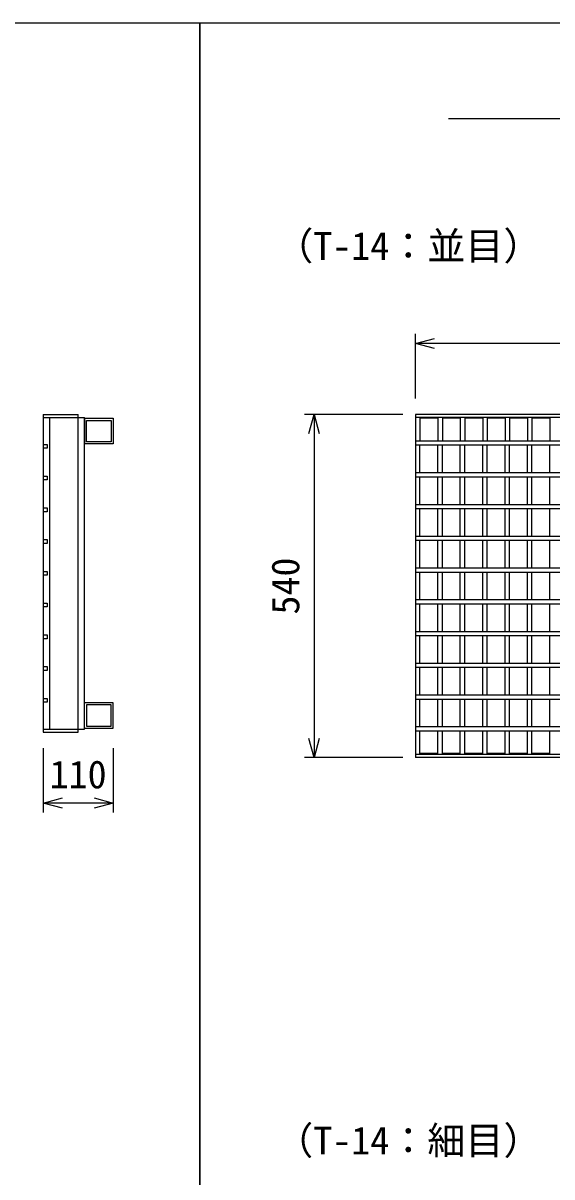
# Model space of a CAD drawing. Units: millimetres, scale not verified. Extents: x -33600 to 33600, y -11880 to 11880.
# Drawn here: x -22229 to -21396, y -6451 to -4634 of the extents above; entities that cross this region are included whole.
import ezdxf
from ezdxf.enums import TextEntityAlignment as Align

# ---------------------------------------------------------------- set-up
doc = ezdxf.new("R2010")
doc.units = ezdxf.units.MM
doc.header["$LTSCALE"] = 40
for name, color, linetype, lineweight in [('0-0_DIM', 7, 'Continuous', 25), ('0-2_HATCH', 6, 'Continuous', 25), ('0-6_TXT', 7, 'Continuous', 25)]:
    doc.layers.add(name, color=color, linetype=linetype, lineweight=lineweight)
doc.styles.add('ＭＳ ゴシック', font='')
doc.styles.get('ＭＳ ゴシック').set_extended_font_data('MS Gothic')

msp = doc.modelspace()

# ---------------------------------------------------------------- linework, layer by layer
at = {"layer": '0-0_DIM'}
for p, q in [((-21610.84, -5225.23), (-21610.84, -5123.65)), ((-20615.84, -5138.65), (-21610.84, -5138.65)), ((-21630.84, -5250.46), (-21785.84, -5250.46)), ((-21770.84, -5250.46), (-21770.84, -5790.46)), ((-22197.5, -5775.68), (-22197.5, -5877.27)), ((-22087.5, -5775.68), (-22087.5, -5877.27)), ((-21630.84, -5790.46), (-21785.84, -5790.46)), ((-22087.5, -5862.27), (-22197.5, -5862.27))]:
    msp.add_line(p, q, dxfattribs=at)
for points in [[(-21580.84, -5146.68), (-21610.84, -5138.65), (-21580.84, -5130.61)], [(-21778.88, -5280.46), (-21770.84, -5250.46), (-21762.8, -5280.46)], [(-21762.8, -5760.46), (-21770.84, -5790.46), (-21778.88, -5760.46)], [(-22167.5, -5870.3), (-22197.5, -5862.27), (-22167.5, -5854.23)], [(-22117.5, -5854.23), (-22087.5, -5862.27), (-22117.5, -5870.3)]]:
    msp.add_lwpolyline(points, dxfattribs=at)
at = {"layer": '0-2_HATCH'}
for p, q in [((-22197.5, -5250.46), (-22197.5, -5750.46)), ((-22197.5, -5250.46), (-22142.5, -5250.46)), ((-21610.84, -5250.46), (-21610.84, -5790.46)), ((-20615.84, -5250.46), (-21610.84, -5250.46)), ((-22197.5, -5254.96), (-22132.5, -5254.96)), ((-22187.5, -5745.96), (-22187.5, -5254.96)), ((-22132.5, -5745.96), (-22132.5, -5254.96)), ((-22132.5, -5256.46), (-22087.5, -5256.46)), ((-22132.5, -5256.46), (-22132.5, -5296.46)), ((-22129.3, -5259.66), (-22090.7, -5259.66)), ((-22090.7, -5259.66), (-22090.7, -5293.26)), ((-22087.5, -5256.46), (-22087.5, -5296.46)), ((-20615.84, -5254.96), (-21610.84, -5254.96)), ((-21603.84, -5254.96), (-21603.84, -5292.46)), ((-21575.56, -5256.46), (-21603.84, -5256.46)), ((-21575.56, -5254.96), (-21575.56, -5292.46)), ((-21568.56, -5254.96), (-21568.56, -5292.46)), ((-21540.27, -5256.46), (-21568.56, -5256.46)), ((-21540.27, -5254.96), (-21540.27, -5292.46)), ((-21533.27, -5254.96), (-21533.27, -5292.46)), ((-21504.98, -5256.46), (-21533.27, -5256.46)), ((-21504.98, -5254.96), (-21504.98, -5292.46)), ((-21497.98, -5254.96), (-21497.98, -5292.46)), ((-21469.7, -5256.46), (-21497.98, -5256.46)), ((-21469.7, -5254.96), (-21469.7, -5292.46)), ((-21462.7, -5254.96), (-21462.7, -5292.46)), ((-21434.41, -5256.46), (-21462.7, -5256.46)), ((-21434.41, -5254.96), (-21434.41, -5292.46)), ((-21427.41, -5254.96), (-21427.41, -5292.46)), ((-21399.13, -5256.46), (-21427.41, -5256.46)), ((-21399.13, -5254.96), (-21399.13, -5292.46)), ((-22087.5, -5296.46), (-22132.5, -5296.46)), ((-20615.84, -5292.46), (-21610.84, -5292.46)), ((-21610.84, -5298.46), (-20615.84, -5298.46)), ((-21603.84, -5342.46), (-21603.84, -5298.46)), ((-21575.56, -5342.46), (-21575.56, -5298.46)), ((-21568.56, -5342.46), (-21568.56, -5298.46)), ((-21540.27, -5342.46), (-21540.27, -5298.46)), ((-21533.27, -5342.46), (-21533.27, -5298.46)), ((-21504.98, -5342.46), (-21504.98, -5298.46)), ((-21497.98, -5342.46), (-21497.98, -5298.46)), ((-21469.7, -5342.46), (-21469.7, -5298.46)), ((-21462.7, -5342.46), (-21462.7, -5298.46)), ((-21434.41, -5342.46), (-21434.41, -5298.46)), ((-21427.41, -5342.46), (-21427.41, -5298.46)), ((-21399.13, -5342.46), (-21399.13, -5298.46)), ((-20615.84, -5342.46), (-21610.84, -5342.46)), ((-21610.84, -5348.46), (-20615.84, -5348.46)), ((-21603.84, -5392.46), (-21603.84, -5348.46)), ((-21575.56, -5392.46), (-21575.56, -5348.46)), ((-21568.56, -5392.46), (-21568.56, -5348.46)), ((-21540.27, -5392.46), (-21540.27, -5348.46)), ((-21533.27, -5392.46), (-21533.27, -5348.46)), ((-21504.98, -5392.46), (-21504.98, -5348.46)), ((-21497.98, -5392.46), (-21497.98, -5348.46)), ((-21469.7, -5392.46), (-21469.7, -5348.46)), ((-21462.7, -5392.46), (-21462.7, -5348.46)), ((-21434.41, -5392.46), (-21434.41, -5348.46)), ((-21427.41, -5392.46), (-21427.41, -5348.46)), ((-21399.13, -5392.46), (-21399.13, -5348.46)), ((-20615.84, -5392.46), (-21610.84, -5392.46)), ((-21610.84, -5398.46), (-20615.84, -5398.46)), ((-21603.84, -5442.46), (-21603.84, -5398.46)), ((-21575.56, -5442.46), (-21575.56, -5398.46)), ((-21568.56, -5442.46), (-21568.56, -5398.46)), ((-21540.27, -5442.46), (-21540.27, -5398.46)), ((-21533.27, -5442.46), (-21533.27, -5398.46)), ((-21504.98, -5442.46), (-21504.98, -5398.46)), ((-21497.98, -5442.46), (-21497.98, -5398.46)), ((-21469.7, -5442.46), (-21469.7, -5398.46)), ((-21462.7, -5442.46), (-21462.7, -5398.46)), ((-21434.41, -5442.46), (-21434.41, -5398.46)), ((-21427.41, -5442.46), (-21427.41, -5398.46)), ((-21399.13, -5442.46), (-21399.13, -5398.46)), ((-20615.84, -5442.46), (-21610.84, -5442.46)), ((-21610.84, -5448.46), (-20615.84, -5448.46)), ((-21603.84, -5492.46), (-21603.84, -5448.46)), ((-21575.56, -5492.46), (-21575.56, -5448.46)), ((-21568.56, -5492.46), (-21568.56, -5448.46)), ((-21540.27, -5492.46), (-21540.27, -5448.46)), ((-21533.27, -5492.46), (-21533.27, -5448.46)), ((-21504.98, -5492.46), (-21504.98, -5448.46)), ((-21497.98, -5492.46), (-21497.98, -5448.46)), ((-21469.7, -5492.46), (-21469.7, -5448.46)), ((-21462.7, -5492.46), (-21462.7, -5448.46)), ((-21434.41, -5492.46), (-21434.41, -5448.46)), ((-21427.41, -5492.46), (-21427.41, -5448.46)), ((-21399.13, -5492.46), (-21399.13, -5448.46)), ((-20615.84, -5492.46), (-21610.84, -5492.46)), ((-21610.84, -5498.46), (-20615.84, -5498.46)), ((-21603.84, -5542.46), (-21603.84, -5498.46)), ((-21575.56, -5542.46), (-21575.56, -5498.46)), ((-21568.56, -5542.46), (-21568.56, -5498.46)), ((-21540.27, -5542.46), (-21540.27, -5498.46)), ((-21533.27, -5542.46), (-21533.27, -5498.46)), ((-21504.98, -5542.46), (-21504.98, -5498.46)), ((-21497.98, -5542.46), (-21497.98, -5498.46)), ((-21469.7, -5542.46), (-21469.7, -5498.46)), ((-21462.7, -5542.46), (-21462.7, -5498.46)), ((-21434.41, -5542.46), (-21434.41, -5498.46)), ((-21427.41, -5542.46), (-21427.41, -5498.46)), ((-21399.13, -5542.46), (-21399.13, -5498.46)), ((-20615.84, -5542.46), (-21610.84, -5542.46)), ((-21610.84, -5548.46), (-20615.84, -5548.46)), ((-21603.84, -5592.46), (-21603.84, -5548.46)), ((-21575.56, -5592.46), (-21575.56, -5548.46)), ((-21568.56, -5592.46), (-21568.56, -5548.46)), ((-21540.27, -5592.46), (-21540.27, -5548.46)), ((-21533.27, -5592.46), (-21533.27, -5548.46)), ((-21504.98, -5592.46), (-21504.98, -5548.46)), ((-21497.98, -5592.46), (-21497.98, -5548.46)), ((-21469.7, -5592.46), (-21469.7, -5548.46)), ((-21462.7, -5592.46), (-21462.7, -5548.46)), ((-21434.41, -5592.46), (-21434.41, -5548.46)), ((-21427.41, -5592.46), (-21427.41, -5548.46)), ((-21399.13, -5592.46), (-21399.13, -5548.46)), ((-20615.84, -5592.46), (-21610.84, -5592.46)), ((-21610.84, -5598.46), (-20615.84, -5598.46)), ((-21603.84, -5642.46), (-21603.84, -5598.46)), ((-21575.56, -5642.46), (-21575.56, -5598.46)), ((-21568.56, -5642.46), (-21568.56, -5598.46)), ((-21540.27, -5642.46), (-21540.27, -5598.46)), ((-21533.27, -5642.46), (-21533.27, -5598.46)), ((-21504.98, -5642.46), (-21504.98, -5598.46)), ((-21497.98, -5642.46), (-21497.98, -5598.46)), ((-21469.7, -5642.46), (-21469.7, -5598.46)), ((-21462.7, -5642.46), (-21462.7, -5598.46)), ((-21434.41, -5642.46), (-21434.41, -5598.46)), ((-21427.41, -5642.46), (-21427.41, -5598.46)), ((-21399.13, -5642.46), (-21399.13, -5598.46)), ((-20615.84, -5642.46), (-21610.84, -5642.46)), ((-21610.84, -5648.46), (-20615.84, -5648.46)), ((-21603.84, -5692.46), (-21603.84, -5648.46)), ((-21575.56, -5692.46), (-21575.56, -5648.46)), ((-21568.56, -5692.46), (-21568.56, -5648.46)), ((-21540.27, -5692.46), (-21540.27, -5648.46)), ((-21533.27, -5692.46), (-21533.27, -5648.46)), ((-21504.98, -5692.46), (-21504.98, -5648.46)), ((-21497.98, -5692.46), (-21497.98, -5648.46)), ((-21469.7, -5692.46), (-21469.7, -5648.46)), ((-21462.7, -5692.46), (-21462.7, -5648.46)), ((-21434.41, -5692.46), (-21434.41, -5648.46)), ((-21427.41, -5692.46), (-21427.41, -5648.46)), ((-21399.13, -5692.46), (-21399.13, -5648.46)), ((-22087.5, -5704.46), (-22132.5, -5704.46)), ((-22132.5, -5744.46), (-22132.5, -5704.46)), ((-22087.5, -5744.46), (-22087.5, -5704.46)), ((-20615.84, -5692.46), (-21610.84, -5692.46)), ((-21610.84, -5698.46), (-20615.84, -5698.46)), ((-21603.84, -5742.46), (-21603.84, -5698.46)), ((-21575.56, -5742.46), (-21575.56, -5698.46)), ((-21568.56, -5742.46), (-21568.56, -5698.46)), ((-21540.27, -5742.46), (-21540.27, -5698.46)), ((-21533.27, -5742.46), (-21533.27, -5698.46)), ((-21504.98, -5742.46), (-21504.98, -5698.46)), ((-21497.98, -5742.46), (-21497.98, -5698.46)), ((-21469.7, -5742.46), (-21469.7, -5698.46)), ((-21462.7, -5742.46), (-21462.7, -5698.46)), ((-21434.41, -5742.46), (-21434.41, -5698.46)), ((-21427.41, -5742.46), (-21427.41, -5698.46)), ((-21399.13, -5742.46), (-21399.13, -5698.46)), ((-22129.3, -5707.66), (-22129.3, -5741.26)), ((-22090.7, -5707.66), (-22129.3, -5707.66)), ((-22090.7, -5741.26), (-22090.7, -5707.66)), ((-22197.5, -5745.96), (-22132.5, -5745.96)), ((-22132.5, -5744.46), (-22087.5, -5744.46)), ((-22129.3, -5741.26), (-22090.7, -5741.26)), ((-20615.84, -5742.46), (-21610.84, -5742.46)), ((-21610.84, -5748.46), (-20615.84, -5748.46)), ((-21603.84, -5785.96), (-21603.84, -5748.46)), ((-21575.56, -5785.96), (-21575.56, -5748.46)), ((-21568.56, -5785.96), (-21568.56, -5748.46)), ((-21540.27, -5785.96), (-21540.27, -5748.46)), ((-21533.27, -5785.96), (-21533.27, -5748.46)), ((-21504.98, -5785.96), (-21504.98, -5748.46)), ((-21497.98, -5785.96), (-21497.98, -5748.46)), ((-21469.7, -5785.96), (-21469.7, -5748.46)), ((-21462.7, -5785.96), (-21462.7, -5748.46)), ((-21434.41, -5785.96), (-21434.41, -5748.46)), ((-21427.41, -5785.96), (-21427.41, -5748.46)), ((-21399.13, -5785.96), (-21399.13, -5748.46)), ((-20615.84, -5785.96), (-21610.84, -5785.96)), ((-20615.84, -5790.46), (-21610.84, -5790.46)), ((-21575.56, -5784.46), (-21603.84, -5784.46)), ((-21540.27, -5784.46), (-21568.56, -5784.46)), ((-21504.98, -5784.46), (-21533.27, -5784.46)), ((-21469.7, -5784.46), (-21497.98, -5784.46)), ((-21434.41, -5784.46), (-21462.7, -5784.46)), ((-21399.13, -5784.46), (-21427.41, -5784.46))]:
    msp.add_line(p, q, dxfattribs=at)
for points in [[(-22197.5, -5750.46), (-22142.5, -5750.46), (-22142.5, -5250.46)], [(-22090.7, -5293.26), (-22129.3, -5293.26), (-22129.3, -5259.66)], [(-22197.5, -5297.46), (-22191.5, -5297.46), (-22191.5, -5303.46), (-22197.5, -5303.46)], [(-22197.5, -5347.46), (-22191.5, -5347.46), (-22191.5, -5353.46), (-22197.5, -5353.46)], [(-22197.5, -5397.46), (-22191.5, -5397.46), (-22191.5, -5403.46), (-22197.5, -5403.46)], [(-22197.5, -5447.46), (-22191.5, -5447.46), (-22191.5, -5453.46), (-22197.5, -5453.46)], [(-22197.5, -5497.46), (-22191.5, -5497.46), (-22191.5, -5503.46), (-22197.5, -5503.46)], [(-22197.5, -5547.46), (-22191.5, -5547.46), (-22191.5, -5553.46), (-22197.5, -5553.46)], [(-22197.5, -5597.46), (-22191.5, -5597.46), (-22191.5, -5603.46), (-22197.5, -5603.46)], [(-22197.5, -5647.46), (-22191.5, -5647.46), (-22191.5, -5653.46), (-22197.5, -5653.46)], [(-22197.5, -5697.46), (-22191.5, -5697.46), (-22191.5, -5703.46), (-22197.5, -5703.46)]]:
    msp.add_lwpolyline(points, dxfattribs=at)
at = {"layer": '0-6_TXT'}
msp.add_line((-21558.8, -4784.13), (-20543.21, -4784.13), dxfattribs=at)
for points in [[(-23751.01, -8234.13), (-21951.01, -8234.13), (-21951.01, -4634.13), (-23751.01, -4634.13)], [(-21951.01, -8234.13), (-20151.01, -8234.13), (-20151.01, -4634.13), (-21951.01, -4634.13)]]:
    msp.add_lwpolyline(points, close=True, dxfattribs=at)

# ---------------------------------------------------------------- texts
at = {"layer": '0-0_DIM', "style": 'ＭＳ ゴシック'}
for s, p in [('（T-14：並目）', (-21831.98, -5020.27)), ('110', (-22187.5, -5852.27)), ('（T-14：細目）', (-21831.98, -6428.82))]:
    msp.add_text(s, height=43.99, dxfattribs=at).set_placement(p, align=Align.BOTTOM_LEFT)
msp.add_text('540', height=43.99, rotation=90, dxfattribs=at).set_placement((-21780.84, -5565.46), align=Align.BOTTOM_LEFT)

doc.saveas('drawing.dxf')
